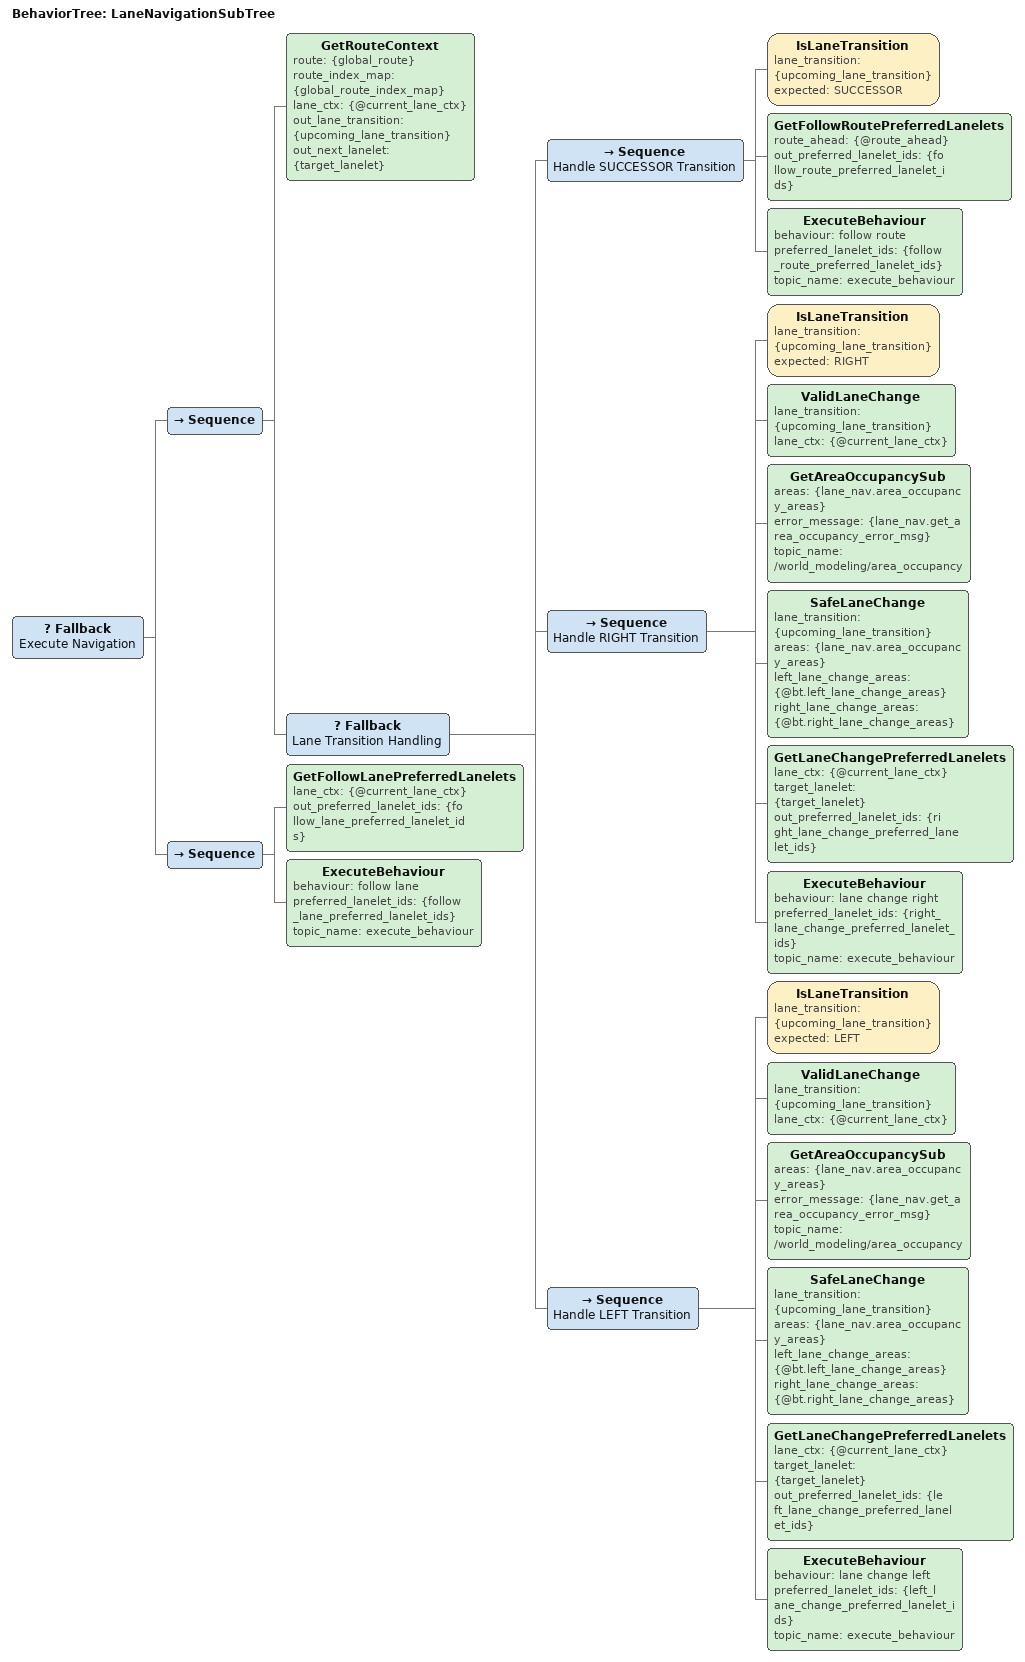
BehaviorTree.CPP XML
<root BTCPP_format="4" main_tree_to_execute="LaneNavigationSubTree">
  <BehaviorTree ID="LaneNavigationSubTree">
    <Fallback name="Execute Navigation">
      <Sequence>
        <GetRouteContext route="{global_route}" route_index_map="{global_route_index_map}"
          lane_ctx="{@current_lane_ctx}" out_lane_transition="{upcoming_lane_transition}"
          out_next_lanelet="{target_lanelet}" />
        <Fallback name="Lane Transition Handling">
          <Sequence name="Handle SUCCESSOR Transition">
            <IsLaneTransition lane_transition="{upcoming_lane_transition}" expected="SUCCESSOR" />
            <GetFollowRoutePreferredLanelets
              route_ahead="{@route_ahead}"
              out_preferred_lanelet_ids="{follow_route_preferred_lanelet_ids}" />
            <ExecuteBehaviour
              behaviour="follow route"
              preferred_lanelet_ids="{follow_route_preferred_lanelet_ids}"
              topic_name="execute_behaviour" />
          </Sequence>

          <Sequence name="Handle RIGHT Transition">
            <IsLaneTransition lane_transition="{upcoming_lane_transition}" expected="RIGHT" />

            <ValidLaneChange
              lane_transition="{upcoming_lane_transition}"
              lane_ctx="{@current_lane_ctx}" />

            <GetAreaOccupancySub
              areas="{lane_nav.area_occupancy_areas}"
              error_message="{lane_nav.get_area_occupancy_error_msg}"
              topic_name="/world_modeling/area_occupancy" />

            <SafeLaneChange
              lane_transition="{upcoming_lane_transition}"
              areas="{lane_nav.area_occupancy_areas}"
              left_lane_change_areas="{@bt.left_lane_change_areas}"
              right_lane_change_areas="{@bt.right_lane_change_areas}" />

            <GetLaneChangePreferredLanelets
              lane_ctx="{@current_lane_ctx}"
              target_lanelet="{target_lanelet}"
              out_preferred_lanelet_ids="{right_lane_change_preferred_lanelet_ids}" />
            <ExecuteBehaviour
              behaviour="lane change right"
              preferred_lanelet_ids="{right_lane_change_preferred_lanelet_ids}"
              topic_name="execute_behaviour" />
          </Sequence>

          <Sequence name="Handle LEFT Transition">
            <IsLaneTransition lane_transition="{upcoming_lane_transition}" expected="LEFT" />

            <ValidLaneChange
              lane_transition="{upcoming_lane_transition}"
              lane_ctx="{@current_lane_ctx}" />

            <GetAreaOccupancySub
              areas="{lane_nav.area_occupancy_areas}"
              error_message="{lane_nav.get_area_occupancy_error_msg}"
              topic_name="/world_modeling/area_occupancy" />

            <SafeLaneChange
              lane_transition="{upcoming_lane_transition}"
              areas="{lane_nav.area_occupancy_areas}"
              left_lane_change_areas="{@bt.left_lane_change_areas}"
              right_lane_change_areas="{@bt.right_lane_change_areas}" />

            <GetLaneChangePreferredLanelets
              lane_ctx="{@current_lane_ctx}"
              target_lanelet="{target_lanelet}"
              out_preferred_lanelet_ids="{left_lane_change_preferred_lanelet_ids}" />
            <ExecuteBehaviour
              behaviour="lane change left"
              preferred_lanelet_ids="{left_lane_change_preferred_lanelet_ids}"
              topic_name="execute_behaviour" />
          </Sequence>

        </Fallback>
      </Sequence>
      <Sequence>
        <GetFollowLanePreferredLanelets
          lane_ctx="{@current_lane_ctx}"
          out_preferred_lanelet_ids="{follow_lane_preferred_lanelet_ids}" />
        <ExecuteBehaviour
          behaviour="follow lane"
          preferred_lanelet_ids="{follow_lane_preferred_lanelet_ids}"
          topic_name="execute_behaviour" />
      </Sequence>
    </Fallback>
  </BehaviorTree>
</root>
